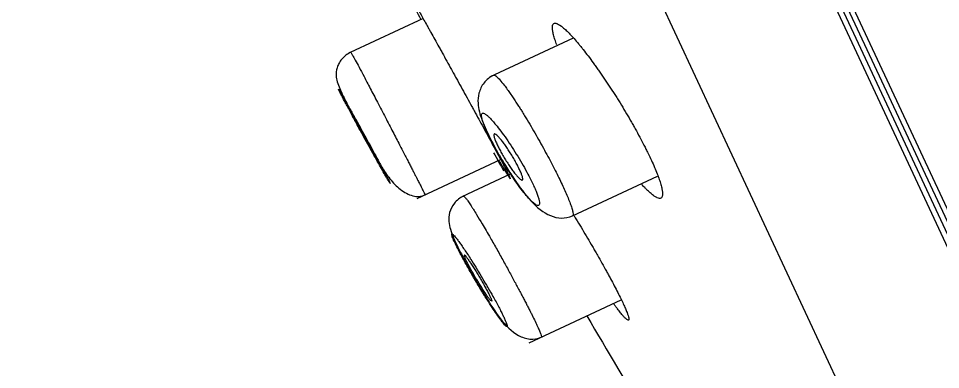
# Model space of a CAD drawing. Header units: millimetres. Extents: x 6110 to 6704, y -2661 to -1821.
# Drawn here: x 6576.689 to 6580.994, y -2176.353 to -2174.714 of the extents above; entities that cross this region are included whole.
import ezdxf

# ---------------------------------------------------------------- set-up
doc = ezdxf.new("R2010")
doc.units = ezdxf.units.MM
doc.header["$LTSCALE"] = 0.1
doc.linetypes.add('HIDDEN2', pattern=[4.7625, 3.175, -1.5875])
doc.layers.add('1', color=4, linetype='HIDDEN2', lineweight=13)
doc.layers.add('DIM', color=3, linetype='Continuous', lineweight=9)

msp = doc.modelspace()

# ---------------------------------------------------------------- hatches: boundary and pattern name
at = {"layer": 'DIM'}
h = msp.add_hatch(dxfattribs=at)
h.set_pattern_fill('ANSI31', color=2)
edge = h.paths.add_edge_path()
edge.add_line((6619.6172, -2595.9805), (6619.6172, -1962.2056))
edge.add_line((6634.6172, -1966.1101), (6619.6172, -1966.1101))
edge.add_line((6634.6172, -2610.9805), (6634.6172, -1966.1101))
edge.add_line((6634.6172, -2610.9805), (6184.4567, -2610.9805))
edge.add_line((6619.6172, -2595.9805), (6184.4567, -2595.9805))
edge.add_line((6184.4567, -2610.9805), (6184.4567, -2595.9805))

# ---------------------------------------------------------------- linework, layer by layer
at = {"layer": '1', "color": 7, "linetype": 'Continuous', "lineweight": -3}
for p, q in [((6571.8551, -2156.0578), (6582.61, -2179.1219)), ((6571.8778, -2156.0473), (6582.6344, -2179.115)), ((6583.2394, -2180.3526), (6571.9006, -2156.0366)), ((6571.8322, -2156.0685), (6582.9228, -2179.8524)), ((6571.4142, -2156.8976), (6582.345, -2180.3388)), ((6578.5776, -2174.7148), (6578.2368, -2174.8737)), ((6579.2785, -2174.8063), (6578.8878, -2174.9885)), ((6578.2368, -2174.8737), (6578.2364, -2174.8739)), ((6578.5504, -2175.555), (6578.9398, -2175.3734)), ((6578.9877, -2175.4404), (6578.759, -2175.5471)), ((6579.2749, -2175.6356), (6579.6728, -2175.45)), ((6578.5499, -2175.5553), (6578.5504, -2175.555)), ((6579.0727, -2176.2283), (6579.5027, -2176.0278))]:
    msp.add_line(p, q, dxfattribs=at)
for start, end in [(207.7996, 208.11605), (209.13037, 209.26877), (210.38689, 211.20611)]:
    msp.add_arc((6613.8473, -2155.8693), 40, start, end, dxfattribs=at)
for points, knots in [([(6578.5269, -2174.6281), (6578.5269, -2174.6281), (6578.5269, -2174.6281), (6578.5271, -2174.6281), (6578.5276, -2174.6287), (6578.5289, -2174.6306), (6578.5295, -2174.6314), (6578.5308, -2174.6334), (6578.5315, -2174.6346), (6578.5355, -2174.6411), (6578.5402, -2174.649), (6578.5477, -2174.6619), (6578.5493, -2174.6647), (6578.5526, -2174.6706), (6578.5544, -2174.6736), (6578.5599, -2174.6833), (6578.5639, -2174.6903), (6578.5767, -2174.7129), (6578.5863, -2174.7301), (6578.5999, -2174.7544), (6578.6027, -2174.7594), (6578.6084, -2174.7695), (6578.6113, -2174.7746), (6578.6201, -2174.7904), (6578.6322, -2174.8122), (6578.6452, -2174.8355), (6578.6552, -2174.8536), (6578.6586, -2174.8597), (6578.6655, -2174.8721), (6578.6689, -2174.8784), (6578.6864, -2174.9099), (6578.7008, -2174.9359), (6578.7192, -2174.9692), (6578.7229, -2174.9759), (6578.7304, -2174.9895), (6578.7341, -2174.9963), (6578.7455, -2175.0168), (6578.753, -2175.0304), (6578.7754, -2175.0712), (6578.7903, -2175.0982), (6578.8087, -2175.1318), (6578.8124, -2175.1385), (6578.8197, -2175.1518), (6578.8233, -2175.1584), (6578.8341, -2175.178), (6578.8481, -2175.2037), (6578.8615, -2175.2283), (6578.8714, -2175.2463), (6578.8746, -2175.2523), (6578.881, -2175.2641), (6578.8842, -2175.2699), (6578.8997, -2175.2985), (6578.9112, -2175.3198), (6578.9217, -2175.3393)], [0, 0, 0, 0, 0.000366, 0.000366, 0.042017, 0.042017, 0.062843, 0.062843, 0.083669, 0.083669, 0.166972, 0.166972, 0.187797, 0.187797, 0.208623, 0.208623, 0.250275, 0.250275, 0.333577, 0.333577, 0.354403, 0.354403, 0.375229, 0.375229, 0.41688, 0.458532, 0.458532, 0.479357, 0.479357, 0.500183, 0.500183, 0.583486, 0.583486, 0.604312, 0.604312, 0.625137, 0.625137, 0.666789, 0.666789, 0.750092, 0.750092, 0.770917, 0.770917, 0.791743, 0.791743, 0.833394, 0.875046, 0.875046, 0.895871, 0.895871, 0.916697, 0.916697, 1, 1, 1, 1]), ([(6579.202, -2174.8377), (6579.2004, -2174.8335), (6579.1989, -2174.8293), (6579.196, -2174.8211), (6579.1946, -2174.817), (6579.192, -2174.8091), (6579.1909, -2174.8053), (6579.1877, -2174.7944), (6579.1842, -2174.781), (6579.1824, -2174.77), (6579.1816, -2174.7626), (6579.1815, -2174.7603), (6579.1814, -2174.756), (6579.1815, -2174.754), (6579.1823, -2174.7448), (6579.1846, -2174.7401), (6579.1904, -2174.7369), (6579.1928, -2174.7365), (6579.1969, -2174.7369), (6579.1984, -2174.7371), (6579.2016, -2174.738), (6579.2032, -2174.7387), (6579.212, -2174.7425), (6579.2204, -2174.7481), (6579.2327, -2174.7583), (6579.2352, -2174.7605), (6579.2405, -2174.7652), (6579.2432, -2174.7677), (6579.2515, -2174.7756), (6579.2574, -2174.7814), (6579.2757, -2174.8006), (6579.2889, -2174.8156), (6579.3069, -2174.8371), (6579.3105, -2174.8415), (6579.3178, -2174.8506), (6579.3216, -2174.8552), (6579.3328, -2174.8694), (6579.3481, -2174.8892), (6579.364, -2174.9106), (6579.3762, -2174.9273), (6579.3803, -2174.933), (6579.3886, -2174.9446), (6579.3927, -2174.9505), (6579.4135, -2174.98), (6579.4302, -2175.0046), (6579.4554, -2175.0429), (6579.4639, -2175.0559), (6579.4765, -2175.0758), (6579.4807, -2175.0824), (6579.4891, -2175.0957), (6579.4932, -2175.1023), (6579.5137, -2175.1356), (6579.5297, -2175.1623), (6579.549, -2175.1958), (6579.5528, -2175.2025), (6579.5604, -2175.2158), (6579.5642, -2175.2225), (6579.5752, -2175.2423), (6579.5894, -2175.2683), (6579.6027, -2175.2935), (6579.6122, -2175.312), (6579.6153, -2175.3182), (6579.6214, -2175.3303), (6579.6244, -2175.3364), (6579.6389, -2175.3662), (6579.6492, -2175.3885), (6579.6582, -2175.4094)], [0, 0, 0, 0, 0.015684, 0.015684, 0.032089, 0.032089, 0.048494, 0.048494, 0.081305, 0.114115, 0.114115, 0.130521, 0.130521, 0.146926, 0.146926, 0.212547, 0.212547, 0.245357, 0.245357, 0.261763, 0.261763, 0.278168, 0.278168, 0.343789, 0.343789, 0.360194, 0.360194, 0.3766, 0.3766, 0.40941, 0.40941, 0.475031, 0.475031, 0.491437, 0.491437, 0.507842, 0.507842, 0.540652, 0.573463, 0.573463, 0.589868, 0.589868, 0.606273, 0.606273, 0.671895, 0.671895, 0.704705, 0.704705, 0.72111, 0.72111, 0.737516, 0.737516, 0.803137, 0.803137, 0.819542, 0.819542, 0.835947, 0.835947, 0.868758, 0.901568, 0.901568, 0.917974, 0.917974, 0.934379, 0.934379, 1, 1, 1, 1]), ([(6578.2403, -2174.8723), (6578.2318, -2174.8763), (6578.2165, -2174.8856), (6578.1976, -2174.9038), (6578.1841, -2174.924), (6578.1731, -2174.9507), (6578.1701, -2174.9825), (6578.1789, -2175.0214), (6578.2007, -2175.0687), (6578.2269, -2175.122), (6578.24, -2175.1476)], [0, 0, 0, 0, 0.066914, 0.132778, 0.196628, 0.258179, 0.376574, 0.499067, 0.771543, 1, 1, 1, 1]), ([(6578.2402, -2174.8721), (6578.2402, -2174.8721), (6578.2404, -2174.872), (6578.242, -2174.8745), (6578.2489, -2174.8865), (6578.2608, -2174.9083), (6578.2783, -2174.941), (6578.3016, -2174.9851), (6578.3306, -2175.0405), (6578.3589, -2175.0946), (6578.3832, -2175.141), (6578.4015, -2175.1763), (6578.4193, -2175.2105), (6578.4362, -2175.2433), (6578.4523, -2175.2743), (6578.4673, -2175.3033), (6578.4812, -2175.3302), (6578.494, -2175.355), (6578.5056, -2175.3775), (6578.5161, -2175.3979), (6578.5256, -2175.4161), (6578.534, -2175.4323), (6578.5413, -2175.4466), (6578.5478, -2175.4591), (6578.5534, -2175.47), (6578.5567, -2175.4765), (6578.5582, -2175.4795)], [0, 0, 0, 0, 0.001635, 0.060408, 0.123342, 0.190438, 0.261695, 0.337115, 0.416696, 0.500436, 0.544027, 0.58597, 0.626263, 0.664908, 0.701904, 0.737251, 0.770949, 0.802997, 0.833396, 0.862145, 0.889245, 0.914695, 0.938496, 0.960647, 0.981148, 1, 1, 1, 1]), ([(6578.9075, -2174.9793), (6578.8983, -2174.9837), (6578.8816, -2174.994), (6578.8549, -2175.0211), (6578.8358, -2175.0616), (6578.8323, -2175.1098), (6578.8422, -2175.1639), (6578.8703, -2175.2334), (6578.9099, -2175.3127), (6578.936, -2175.3567), (6578.9406, -2175.3643)], [0, 0, 0, 0, 0.065582, 0.131369, 0.257295, 0.372693, 0.480994, 0.705003, 0.949488, 1, 1, 1, 1]), ([(6578.9075, -2174.9794), (6578.9088, -2174.9787), (6578.9126, -2174.9791), (6578.9218, -2174.9856), (6578.9362, -2175.0004), (6578.9533, -2175.0215), (6578.9702, -2175.0444), (6578.9842, -2175.0643), (6578.9978, -2175.0843), (6579.0107, -2175.1038), (6579.0227, -2175.1223), (6579.0335, -2175.1393), (6579.0431, -2175.1546), (6579.0569, -2175.1769), (6579.0755, -2175.2078), (6579.0992, -2175.2484), (6579.1223, -2175.2891), (6579.1446, -2175.3293), (6579.1656, -2175.3685), (6579.1852, -2175.4059), (6579.2032, -2175.4413), (6579.2194, -2175.4742), (6579.2337, -2175.5043), (6579.242, -2175.5227), (6579.2457, -2175.5313)], [0, 0, 0, 0, 0.050669, 0.109246, 0.175717, 0.250078, 0.293512, 0.333468, 0.369945, 0.402942, 0.432459, 0.458495, 0.48105, 0.500124, 0.554821, 0.608454, 0.661028, 0.71255, 0.763027, 0.812466, 0.860874, 0.90826, 0.954632, 1, 1, 1, 1]), ([(6578.4053, -2175.4466), (6578.4024, -2175.4411), (6578.3961, -2175.4292), (6578.385, -2175.4084), (6578.3704, -2175.3813), (6578.3518, -2175.347), (6578.329, -2175.3052), (6578.3054, -2175.2621), (6578.2842, -2175.2237), (6578.2664, -2175.1913), (6578.2517, -2175.1648), (6578.2379, -2175.1401), (6578.2252, -2175.1174), (6578.2139, -2175.0972), (6578.2041, -2175.0799), (6578.196, -2175.0657), (6578.1897, -2175.055), (6578.1854, -2175.0479), (6578.1831, -2175.0444), (6578.1828, -2175.0448), (6578.185, -2175.0498), (6578.1908, -2175.0615), (6578.2005, -2175.0804), (6578.2115, -2175.1013), (6578.2225, -2175.1222), (6578.2349, -2175.1455), (6578.2484, -2175.1707), (6578.2629, -2175.1976), (6578.2806, -2175.2302), (6578.3016, -2175.2688), (6578.3253, -2175.3118), (6578.3482, -2175.3532), (6578.3694, -2175.3911), (6578.3881, -2175.4243), (6578.4019, -2175.4483), (6578.4115, -2175.4648), (6578.4178, -2175.4755), (6578.4222, -2175.4825), (6578.4246, -2175.4859), (6578.4249, -2175.4855), (6578.4231, -2175.4813), (6578.4192, -2175.4734), (6578.4133, -2175.4619), (6578.4082, -2175.452), (6578.4053, -2175.4466)], [0, 0, 0, 0, 0.020913, 0.041633, 0.062503, 0.093837, 0.124968, 0.156315, 0.187437, 0.208409, 0.229131, 0.24996, 0.270882, 0.291597, 0.312471, 0.333378, 0.354076, 0.374957, 0.395895, 0.416591, 0.437454, 0.468777, 0.500041, 0.520913, 0.541654, 0.562653, 0.583457, 0.604161, 0.625133, 0.656282, 0.687578, 0.718753, 0.750042, 0.781232, 0.812514, 0.833368, 0.854096, 0.875037, 0.895877, 0.916599, 0.937533, 0.958374, 0.979087, 1, 1, 1, 1]), ([(6578.2392, -2175.1484), (6578.2393, -2175.1484), (6578.2394, -2175.1486), (6578.2398, -2175.149), (6578.2399, -2175.1493), (6578.2402, -2175.1498), (6578.2404, -2175.1501), (6578.2415, -2175.1517), (6578.2427, -2175.1538), (6578.2451, -2175.1578), (6578.246, -2175.1594), (6578.2479, -2175.1627), (6578.249, -2175.1645), (6578.2523, -2175.1705), (6578.2549, -2175.175), (6578.2592, -2175.1826), (6578.2607, -2175.1852), (6578.2638, -2175.1908), (6578.267, -2175.1965), (6578.2704, -2175.2026), (6578.2739, -2175.2089), (6578.2757, -2175.2122), (6578.2812, -2175.2221), (6578.285, -2175.229), (6578.2908, -2175.2395), (6578.2928, -2175.243), (6578.2967, -2175.2503), (6578.2987, -2175.2538), (6578.3046, -2175.2646), (6578.3085, -2175.2717), (6578.3143, -2175.2823), (6578.3162, -2175.2859), (6578.3199, -2175.2928), (6578.3236, -2175.2995), (6578.3271, -2175.306), (6578.3306, -2175.3124), (6578.3322, -2175.3155), (6578.3371, -2175.3246), (6578.3401, -2175.3302), (6578.3429, -2175.3354)], [0, 0, 0, 0, 0.040682, 0.040682, 0.061537, 0.061537, 0.082391, 0.082391, 0.16581, 0.16581, 0.20752, 0.20752, 0.249229, 0.249229, 0.332648, 0.332648, 0.374358, 0.374358, 0.416067, 0.457777, 0.457777, 0.499486, 0.499486, 0.582905, 0.582905, 0.624615, 0.624615, 0.666324, 0.666324, 0.749743, 0.749743, 0.791453, 0.791453, 0.833162, 0.874872, 0.874872, 0.916581, 0.916581, 1, 1, 1, 1]), ([(6578.3578, -2175.3656), (6578.3577, -2175.3654), (6578.3575, -2175.3652), (6578.3572, -2175.3646), (6578.3563, -2175.3632), (6578.3545, -2175.3603), (6578.3528, -2175.3573), (6578.3508, -2175.3539), (6578.3498, -2175.3521), (6578.3463, -2175.3461), (6578.3438, -2175.3416), (6578.3395, -2175.3341), (6578.338, -2175.3314), (6578.3349, -2175.3259), (6578.3332, -2175.323), (6578.3283, -2175.3141), (6578.3248, -2175.3078), (6578.3192, -2175.2979), (6578.3174, -2175.2945), (6578.3135, -2175.2876), (6578.3116, -2175.2841), (6578.3058, -2175.2736), (6578.3019, -2175.2665), (6578.294, -2175.252), (6578.2901, -2175.2448), (6578.2844, -2175.2343), (6578.2825, -2175.2308), (6578.2787, -2175.2239), (6578.2769, -2175.2205), (6578.2715, -2175.2104), (6578.2681, -2175.2041), (6578.2632, -2175.1951), (6578.2617, -2175.1922), (6578.2587, -2175.1865), (6578.2572, -2175.1838), (6578.2532, -2175.1762), (6578.2507, -2175.1716), (6578.2476, -2175.1655), (6578.2466, -2175.1636), (6578.2448, -2175.1601), (6578.2432, -2175.157), (6578.242, -2175.1545), (6578.2412, -2175.1529), (6578.2409, -2175.1524), (6578.2406, -2175.1517), (6578.2405, -2175.1514), (6578.2403, -2175.1512)], [0, 0, 0, 0, 0.007894, 0.007894, 0.02607, 0.062422, 0.098774, 0.098774, 0.135126, 0.135126, 0.207829, 0.207829, 0.244181, 0.244181, 0.280533, 0.280533, 0.353237, 0.353237, 0.389589, 0.389589, 0.42594, 0.42594, 0.498644, 0.498644, 0.571348, 0.571348, 0.6077, 0.6077, 0.644052, 0.644052, 0.716755, 0.716755, 0.753107, 0.753107, 0.789459, 0.789459, 0.862163, 0.862163, 0.898515, 0.898515, 0.934866, 0.971218, 0.971218, 0.989394, 0.989394, 1, 1, 1, 1]), ([(6579.1027, -2175.5151), (6579.0997, -2175.5079), (6579.093, -2175.4929), (6579.0811, -2175.4683), (6579.0653, -2175.4376), (6579.0449, -2175.4005), (6579.0197, -2175.3578), (6578.9933, -2175.3157), (6578.9666, -2175.2761), (6578.9408, -2175.24), (6578.9194, -2175.2126), (6578.9023, -2175.1925), (6578.8892, -2175.1783), (6578.8776, -2175.1675), (6578.8678, -2175.1599), (6578.8601, -2175.156), (6578.8544, -2175.1557), (6578.851, -2175.159), (6578.8498, -2175.1661), (6578.8511, -2175.1768), (6578.8546, -2175.1907), (6578.8604, -2175.2079), (6578.8684, -2175.228), (6578.8784, -2175.2505), (6578.8903, -2175.2752), (6578.9038, -2175.3016), (6578.9187, -2175.3291), (6578.9348, -2175.3574), (6578.9516, -2175.3858), (6578.9691, -2175.4139), (6578.9867, -2175.4412), (6579.0072, -2175.4716), (6579.0302, -2175.5037), (6579.0542, -2175.5346), (6579.0756, -2175.5594), (6579.0937, -2175.577), (6579.1077, -2175.587), (6579.116, -2175.5885), (6579.1201, -2175.5845), (6579.1213, -2175.5775), (6579.1202, -2175.5668), (6579.1167, -2175.5528), (6579.111, -2175.5356), (6579.1057, -2175.5222), (6579.1027, -2175.5151)], [0, 0, 0, 0, 0.020912, 0.041631, 0.062517, 0.093746, 0.124945, 0.156183, 0.187385, 0.218639, 0.249835, 0.270764, 0.291487, 0.312348, 0.333278, 0.353999, 0.374861, 0.395804, 0.416508, 0.437351, 0.458328, 0.479061, 0.49995, 0.520852, 0.541597, 0.562592, 0.583398, 0.604093, 0.625072, 0.645885, 0.666582, 0.687532, 0.718705, 0.74996, 0.78117, 0.812414, 0.843651, 0.874887, 0.895788, 0.916516, 0.937425, 0.95835, 0.979088, 1, 1, 1, 1]), ([(6579.0334, -2175.4317), (6579.0357, -2175.4371), (6579.0376, -2175.442), (6579.0398, -2175.4485), (6579.0405, -2175.4505), (6579.0416, -2175.4543), (6579.042, -2175.4561), (6579.043, -2175.4608), (6579.0432, -2175.4634), (6579.0429, -2175.4657), (6579.0428, -2175.4661), (6579.0426, -2175.4669), (6579.0425, -2175.4672), (6579.042, -2175.4681), (6579.0415, -2175.4685), (6579.0399, -2175.4693), (6579.0384, -2175.4691), (6579.0356, -2175.4678), (6579.0345, -2175.4672), (6579.0323, -2175.4656), (6579.0299, -2175.4637), (6579.0271, -2175.4612), (6579.0242, -2175.4584), (6579.0226, -2175.4568), (6579.0177, -2175.4516), (6579.0142, -2175.4476), (6579.0086, -2175.4408), (6579.0067, -2175.4384), (6579.0027, -2175.4333), (6579.0007, -2175.4306), (6578.9945, -2175.4224), (6578.9903, -2175.4165), (6578.9838, -2175.4071), (6578.9816, -2175.4039), (6578.9772, -2175.3973), (6578.975, -2175.394), (6578.9684, -2175.3839), (6578.9641, -2175.3769), (6578.9576, -2175.3663), (6578.9554, -2175.3627), (6578.9513, -2175.3557), (6578.9472, -2175.3486), (6578.9433, -2175.3417), (6578.9394, -2175.3347), (6578.9376, -2175.3313), (6578.9322, -2175.3211), (6578.9289, -2175.3146), (6578.9244, -2175.3054), (6578.923, -2175.3024), (6578.9203, -2175.2965), (6578.919, -2175.2937), (6578.9156, -2175.2856), (6578.9137, -2175.2808), (6578.9114, -2175.2742), (6578.9108, -2175.2721), (6578.9097, -2175.2683), (6578.9088, -2175.2649), (6578.9084, -2175.262), (6578.9082, -2175.2601), (6578.9082, -2175.2596), (6578.9082, -2175.2584), (6578.9082, -2175.2579), (6578.9085, -2175.2556), (6578.9091, -2175.2544), (6578.9107, -2175.2537), (6578.9113, -2175.2536), (6578.9128, -2175.2538), (6578.9137, -2175.2541), (6578.9165, -2175.2554), (6578.9187, -2175.2569), (6578.9226, -2175.2602), (6578.924, -2175.2615), (6578.927, -2175.2643), (6578.9285, -2175.2659), (6578.9333, -2175.271), (6578.9368, -2175.275), (6578.9444, -2175.2842), (6578.9483, -2175.2893), (6578.9545, -2175.2975), (6578.9566, -2175.3003), (6578.9608, -2175.3062), (6578.963, -2175.3093), (6578.9696, -2175.3187), (6578.9739, -2175.3252), (6578.9805, -2175.3354), (6578.9827, -2175.3388), (6578.9871, -2175.3458), (6578.9893, -2175.3493), (6578.9958, -2175.3598), (6578.9999, -2175.3669), (6579.006, -2175.3774), (6579.008, -2175.381), (6579.0118, -2175.3879), (6579.0137, -2175.3913), (6579.019, -2175.4014), (6579.0223, -2175.4079), (6579.0284, -2175.4204), (6579.0311, -2175.4263), (6579.0334, -2175.4317)], [0, 0, 0, 0, 0.03125, 0.03125, 0.046875, 0.046875, 0.0625, 0.0625, 0.09375, 0.09375, 0.101563, 0.101563, 0.109375, 0.109375, 0.125, 0.125, 0.15625, 0.15625, 0.171875, 0.171875, 0.1875, 0.203125, 0.203125, 0.21875, 0.21875, 0.25, 0.25, 0.265625, 0.265625, 0.28125, 0.28125, 0.3125, 0.3125, 0.328125, 0.328125, 0.34375, 0.34375, 0.375, 0.375, 0.390625, 0.390625, 0.40625, 0.421875, 0.421875, 0.4375, 0.4375, 0.46875, 0.46875, 0.484375, 0.484375, 0.5, 0.5, 0.53125, 0.53125, 0.546875, 0.546875, 0.5625, 0.578125, 0.578125, 0.585938, 0.585938, 0.59375, 0.59375, 0.625, 0.625, 0.640625, 0.640625, 0.65625, 0.65625, 0.6875, 0.6875, 0.703125, 0.703125, 0.71875, 0.71875, 0.75, 0.75, 0.78125, 0.78125, 0.796875, 0.796875, 0.8125, 0.8125, 0.84375, 0.84375, 0.859375, 0.859375, 0.875, 0.875, 0.90625, 0.90625, 0.921875, 0.921875, 0.9375, 0.9375, 0.96875, 0.96875, 1, 1, 1, 1]), ([(6578.3429, -2175.3354), (6578.3457, -2175.3405), (6578.3481, -2175.3451), (6578.3512, -2175.3512), (6578.3522, -2175.353), (6578.354, -2175.3565), (6578.3548, -2175.3581), (6578.357, -2175.3623), (6578.358, -2175.3644), (6578.359, -2175.3666), (6578.3593, -2175.3672), (6578.3596, -2175.3679), (6578.3596, -2175.3681), (6578.3596, -2175.3682), (6578.3596, -2175.3682), (6578.3596, -2175.3682)], [0, 0, 0, 0, 0.249894, 0.249894, 0.374841, 0.374841, 0.499788, 0.499788, 0.749682, 0.749682, 0.874628, 0.874628, 0.999575, 0.999575, 1, 1, 1, 1]), ([(6578.9217, -2175.3393), (6578.9322, -2175.3589), (6578.9415, -2175.3762), (6578.9535, -2175.399), (6578.9573, -2175.4061), (6578.9624, -2175.4158), (6578.964, -2175.4189), (6578.9671, -2175.4249), (6578.9685, -2175.4277), (6578.9753, -2175.4409), (6578.9792, -2175.4489), (6578.9824, -2175.4557), (6578.9829, -2175.4569), (6578.9839, -2175.459), (6578.9842, -2175.4598), (6578.985, -2175.462), (6578.9852, -2175.4627), (6578.9845, -2175.4629), (6578.9826, -2175.4603), (6578.9783, -2175.4538), (6578.9774, -2175.4523), (6578.9753, -2175.4491), (6578.9742, -2175.4473), (6578.9706, -2175.4414), (6578.9651, -2175.4324), (6578.9582, -2175.4209), (6578.9526, -2175.4113), (6578.9506, -2175.408), (6578.9465, -2175.401), (6578.9444, -2175.3973), (6578.9397, -2175.3893), (6578.9372, -2175.3849), (6578.9345, -2175.3803)], [0, 0, 0, 0, 0.137344, 0.137344, 0.206016, 0.206016, 0.240352, 0.240352, 0.274688, 0.274688, 0.412031, 0.412031, 0.446367, 0.446367, 0.480703, 0.480703, 0.549375, 0.549375, 0.686719, 0.686719, 0.721055, 0.721055, 0.755391, 0.755391, 0.824063, 0.892735, 0.892735, 0.927071, 0.927071, 0.961406, 0.961406, 1, 1, 1, 1]), ([(6578.3539, -2175.3588), (6578.3634, -2175.3753), (6578.3852, -2175.4119), (6578.423, -2175.4661), (6578.4721, -2175.5168), (6578.5206, -2175.5429), (6578.5598, -2175.5467), (6578.5779, -2175.542), (6578.5866, -2175.5379)], [0, 0, 0, 0, 0.144461, 0.328895, 0.532564, 0.758322, 0.878162, 1, 1, 1, 1]), ([(6578.9406, -2175.3643), (6578.9477, -2175.3768), (6578.9672, -2175.41), (6579.0155, -2175.4839), (6579.0789, -2175.571), (6579.154, -2175.6333), (6579.224, -2175.6501), (6579.258, -2175.6427), (6579.2749, -2175.6355)], [0, 0, 0, 0, 0.077351, 0.208564, 0.47861, 0.738814, 0.870783, 1, 1, 1, 1]), ([(6579.6582, -2175.4094), (6579.6671, -2175.4302), (6579.6744, -2175.4489), (6579.683, -2175.4739), (6579.6855, -2175.4818), (6579.6887, -2175.4928), (6579.6896, -2175.4963), (6579.6913, -2175.5031), (6579.692, -2175.5063), (6579.6952, -2175.5217), (6579.6961, -2175.5315), (6579.6951, -2175.5407), (6579.6948, -2175.5424), (6579.694, -2175.5455), (6579.6934, -2175.5468), (6579.6916, -2175.5504), (6579.69, -2175.5522), (6579.6839, -2175.5554), (6579.6784, -2175.555), (6579.6694, -2175.5512), (6579.6675, -2175.5503), (6579.6636, -2175.5481), (6579.6615, -2175.5468), (6579.6551, -2175.5427), (6579.646, -2175.5358), (6579.6355, -2175.5266), (6579.6271, -2175.5187), (6579.6243, -2175.5159), (6579.6184, -2175.51), (6579.6154, -2175.5069), (6579.608, -2175.4992), (6579.6036, -2175.4945), (6579.5991, -2175.4895)], [0, 0, 0, 0, 0.136119, 0.136119, 0.204179, 0.204179, 0.238209, 0.238209, 0.272238, 0.272238, 0.408357, 0.408357, 0.442387, 0.442387, 0.476417, 0.476417, 0.544477, 0.544477, 0.680596, 0.680596, 0.714626, 0.714626, 0.748655, 0.748655, 0.816715, 0.884774, 0.884774, 0.918804, 0.918804, 0.952834, 0.952834, 1, 1, 1, 1]), ([(6578.5582, -2175.4795), (6578.5622, -2175.4875), (6578.5696, -2175.5021), (6578.5781, -2175.5194), (6578.5839, -2175.5317), (6578.5863, -2175.5373), (6578.5865, -2175.5383), (6578.5864, -2175.5382)], [0, 0, 0, 0, 0.209521, 0.424363, 0.644534, 0.870042, 1, 1, 1, 1]), ([(6578.7669, -2175.5434), (6578.7582, -2175.5476), (6578.7423, -2175.5573), (6578.7166, -2175.5826), (6578.6985, -2175.6202), (6578.696, -2175.6636), (6578.7074, -2175.712), (6578.7316, -2175.7649), (6578.7644, -2175.83), (6578.7824, -2175.8631), (6578.791, -2175.8785)], [0, 0, 0, 0, 0.062299, 0.125228, 0.248248, 0.367682, 0.489817, 0.751867, 0.887991, 1, 1, 1, 1]), ([(6578.7669, -2175.5434), (6578.7669, -2175.5434), (6578.7675, -2175.5431), (6578.7693, -2175.5439), (6578.7742, -2175.5491), (6578.7818, -2175.559), (6578.7921, -2175.574), (6578.8028, -2175.5904), (6578.8148, -2175.6092), (6578.8301, -2175.6337), (6578.8559, -2175.6766), (6578.8836, -2175.7242), (6578.9075, -2175.766), (6578.9229, -2175.7933), (6578.9381, -2175.8206), (6578.9531, -2175.8476), (6578.9677, -2175.8741), (6578.9818, -2175.8999), (6578.9954, -2175.9249), (6579.0083, -2175.949), (6579.0206, -2175.972), (6579.0323, -2175.9939), (6579.0432, -2176.0146), (6579.0534, -2176.0341), (6579.0628, -2176.0523), (6579.0715, -2176.0692), (6579.0794, -2176.0848), (6579.0843, -2176.0946), (6579.0866, -2176.0993)], [0, 0, 0, 0, 0.000229, 0.045664, 0.093383, 0.143386, 0.195675, 0.250251, 0.275345, 0.325349, 0.40022, 0.499895, 0.537474, 0.574207, 0.610097, 0.645143, 0.679345, 0.712704, 0.745219, 0.776893, 0.807724, 0.837713, 0.866861, 0.895168, 0.922635, 0.949262, 0.97505, 1, 1, 1, 1]), ([(6579.2457, -2175.5313), (6579.25, -2175.5411), (6579.2579, -2175.5598), (6579.2672, -2175.5844), (6579.274, -2175.6052), (6579.2777, -2175.6213), (6579.2782, -2175.6317), (6579.2763, -2175.6349), (6579.2749, -2175.6355)], [0, 0, 0, 0, 0.157601, 0.319899, 0.486926, 0.658714, 0.835291, 1, 1, 1, 1]), ([(6579.2805, -2175.6322), (6579.282, -2175.6346), (6579.2834, -2175.637), (6579.289, -2175.646), (6579.293, -2175.6527), (6579.3052, -2175.6728), (6579.3133, -2175.6861), (6579.3373, -2175.7262), (6579.353, -2175.7528), (6579.3723, -2175.786), (6579.3761, -2175.7926), (6579.3838, -2175.8058), (6579.3875, -2175.8124), (6579.3987, -2175.8318), (6579.4131, -2175.8573), (6579.4268, -2175.8818), (6579.4367, -2175.8999), (6579.44, -2175.9058), (6579.4464, -2175.9176), (6579.4496, -2175.9235), (6579.4651, -2175.9522), (6579.4763, -2175.9737), (6579.4864, -2175.9934)], [0, 0, 0, 0, 0.019, 0.019, 0.070631, 0.070631, 0.173894, 0.173894, 0.380421, 0.380421, 0.432052, 0.432052, 0.483684, 0.483684, 0.586947, 0.69021, 0.69021, 0.741842, 0.741842, 0.793474, 0.793474, 1, 1, 1, 1]), ([(6578.9426, -2176.0838), (6578.939, -2176.0768), (6578.9314, -2176.0621), (6578.9183, -2176.0379), (6578.9015, -2176.0075), (6578.8806, -2175.9708), (6578.8555, -2175.9282), (6578.83, -2175.886), (6578.8076, -2175.8501), (6578.789, -2175.8211), (6578.7739, -2175.7982), (6578.76, -2175.7776), (6578.7475, -2175.7596), (6578.7365, -2175.7447), (6578.7273, -2175.733), (6578.72, -2175.7247), (6578.7148, -2175.7201), (6578.7118, -2175.7192), (6578.711, -2175.722), (6578.7123, -2175.7285), (6578.7166, -2175.7403), (6578.7249, -2175.7594), (6578.7374, -2175.7848), (6578.7507, -2175.8106), (6578.7637, -2175.8349), (6578.7781, -2175.861), (6578.7934, -2175.8883), (6578.8096, -2175.9163), (6578.8263, -2175.9447), (6578.8432, -2175.973), (6578.86, -2176.0005), (6578.8793, -2176.0313), (6578.9004, -2176.0641), (6578.9218, -2176.0959), (6578.9402, -2176.1219), (6578.9532, -2176.1385), (6578.9617, -2176.1481), (6578.967, -2176.1527), (6578.9701, -2176.1535), (6578.9711, -2176.1507), (6578.9697, -2176.1441), (6578.9661, -2176.134), (6578.9604, -2176.1205), (6578.9526, -2176.1038), (6578.9461, -2176.0908), (6578.9426, -2176.0838)], [0, 0, 0, 0, 0.020894, 0.04161, 0.062492, 0.093773, 0.124945, 0.15624, 0.187403, 0.208354, 0.229076, 0.249921, 0.270849, 0.291567, 0.312434, 0.333352, 0.354058, 0.374926, 0.395867, 0.416565, 0.437417, 0.468743, 0.499998, 0.520879, 0.541618, 0.56261, 0.58343, 0.604129, 0.625082, 0.645926, 0.666636, 0.68757, 0.718759, 0.750025, 0.781228, 0.812496, 0.833365, 0.854091, 0.875023, 0.895879, 0.916599, 0.937528, 0.958377, 0.979087, 1, 1, 1, 1]), ([(6578.7694, -2175.8181), (6578.7697, -2175.8179), (6578.77, -2175.818), (6578.7709, -2175.8185), (6578.7715, -2175.8189), (6578.7734, -2175.8206), (6578.7751, -2175.8224), (6578.7782, -2175.8261), (6578.7793, -2175.8276), (6578.7817, -2175.8307), (6578.783, -2175.8324), (6578.7871, -2175.838), (6578.7901, -2175.8422), (6578.7968, -2175.8519), (6578.8003, -2175.8572), (6578.8059, -2175.8658), (6578.8078, -2175.8687), (6578.8118, -2175.8748), (6578.8138, -2175.878), (6578.8199, -2175.8876), (6578.824, -2175.8943), (6578.8303, -2175.9045), (6578.8324, -2175.908), (6578.8367, -2175.9151), (6578.8388, -2175.9186), (6578.8451, -2175.9291), (6578.8492, -2175.9362), (6578.8553, -2175.9467), (6578.8573, -2175.9502), (6578.8612, -2175.957), (6578.865, -2175.9637), (6578.8685, -2175.9702), (6578.872, -2175.9766), (6578.8737, -2175.9797), (6578.8786, -2175.9888), (6578.8816, -2175.9945), (6578.8843, -2175.9997)], [0, 0, 0, 0, 0.040986, 0.040986, 0.082683, 0.082683, 0.166075, 0.166075, 0.207771, 0.207771, 0.249468, 0.249468, 0.33286, 0.33286, 0.416253, 0.416253, 0.457949, 0.457949, 0.499645, 0.499645, 0.583038, 0.583038, 0.624734, 0.624734, 0.66643, 0.66643, 0.749823, 0.749823, 0.791519, 0.791519, 0.833215, 0.874911, 0.874911, 0.916608, 0.916608, 1, 1, 1, 1]), ([(6578.8946, -2176.0323), (6578.8941, -2176.0318), (6578.8934, -2176.0312), (6578.8919, -2176.0295), (6578.89, -2176.0274), (6578.8878, -2176.0246), (6578.8854, -2176.0215), (6578.8841, -2176.0197), (6578.88, -2176.0141), (6578.8769, -2176.0098), (6578.872, -2176.0027), (6578.8703, -2176.0001), (6578.8667, -2175.9948), (6578.8649, -2175.992), (6578.8592, -2175.9835), (6578.8553, -2175.9774), (6578.8493, -2175.9678), (6578.8472, -2175.9644), (6578.843, -2175.9577), (6578.8409, -2175.9544), (6578.8347, -2175.9441), (6578.8305, -2175.9371), (6578.822, -2175.9229), (6578.8179, -2175.9158), (6578.8119, -2175.9054), (6578.8099, -2175.902), (6578.806, -2175.8951), (6578.8041, -2175.8917), (6578.7985, -2175.8817), (6578.7951, -2175.8754), (6578.7902, -2175.8663), (6578.7887, -2175.8634), (6578.7857, -2175.8577), (6578.7843, -2175.855), (6578.7804, -2175.8472), (6578.7781, -2175.8425), (6578.7752, -2175.8363), (6578.7743, -2175.8343), (6578.7727, -2175.8308), (6578.7714, -2175.8275), (6578.7704, -2175.8249), (6578.7698, -2175.8232), (6578.7697, -2175.8227), (6578.7695, -2175.8219), (6578.7694, -2175.8217), (6578.7694, -2175.8215)], [0, 0, 0, 0, 0.028729, 0.028729, 0.065041, 0.101353, 0.101353, 0.137665, 0.137665, 0.210289, 0.210289, 0.246601, 0.246601, 0.282913, 0.282913, 0.355537, 0.355537, 0.391848, 0.391848, 0.42816, 0.42816, 0.500784, 0.500784, 0.573408, 0.573408, 0.60972, 0.60972, 0.646032, 0.646032, 0.718656, 0.718656, 0.754968, 0.754968, 0.79128, 0.79128, 0.863904, 0.863904, 0.900216, 0.900216, 0.936528, 0.97284, 0.97284, 0.990996, 0.990996, 1, 1, 1, 1]), ([(6578.791, -2175.8785), (6578.793, -2175.8822), (6578.8056, -2175.9054), (6578.8317, -2175.9504), (6578.8805, -2176.031), (6578.9373, -2176.1203), (6579.0058, -2176.1914), (6579.0764, -2176.2156), (6579.1116, -2176.2093), (6579.1294, -2176.2019)], [0, 0, 0, 0, 0.022266, 0.137921, 0.257466, 0.49983, 0.741088, 0.869939, 1, 1, 1, 1]), ([(6579.4864, -2175.9934), (6579.4965, -2176.0132), (6579.5051, -2176.0309), (6579.516, -2176.0542), (6579.5192, -2176.0615), (6579.5236, -2176.0716), (6579.525, -2176.0748), (6579.5275, -2176.0809), (6579.5287, -2176.0839), (6579.534, -2176.0977), (6579.5367, -2176.1062), (6579.5381, -2176.1137), (6579.5383, -2176.115), (6579.5384, -2176.1174), (6579.5384, -2176.1184), (6579.5381, -2176.121), (6579.5374, -2176.1221), (6579.5343, -2176.1232), (6579.5307, -2176.1214), (6579.5242, -2176.1157), (6579.5228, -2176.1144), (6579.5199, -2176.1115), (6579.5183, -2176.1099), (6579.5133, -2176.1047), (6579.506, -2176.0964), (6579.4974, -2176.0857), (6579.4904, -2176.0767), (6579.488, -2176.0736), (6579.4829, -2176.067), (6579.4804, -2176.0635), (6579.4749, -2176.0562), (6579.472, -2176.0522), (6579.469, -2176.0481)], [0, 0, 0, 0, 0.137618, 0.137618, 0.206427, 0.206427, 0.240831, 0.240831, 0.275236, 0.275236, 0.412854, 0.412854, 0.447258, 0.447258, 0.481662, 0.481662, 0.550471, 0.550471, 0.688089, 0.688089, 0.722494, 0.722494, 0.756898, 0.756898, 0.825707, 0.894516, 0.894516, 0.92892, 0.92892, 0.963325, 0.963325, 1, 1, 1, 1]), ([(6578.8843, -2175.9997), (6578.8869, -2176.005), (6578.8892, -2176.0096), (6578.8921, -2176.0158), (6578.893, -2176.0178), (6578.8945, -2176.0213), (6578.8952, -2176.023), (6578.8969, -2176.0274), (6578.8977, -2176.0297), (6578.8982, -2176.0321), (6578.8983, -2176.0327), (6578.8982, -2176.0336), (6578.898, -2176.0339), (6578.8978, -2176.0341)], [0, 0, 0, 0, 0.250179, 0.250179, 0.375269, 0.375269, 0.500358, 0.500358, 0.750537, 0.750537, 0.875627, 0.875627, 1, 1, 1, 1]), ([(6579.0866, -2176.0993), (6579.0917, -2176.1095), (6579.101, -2176.1287), (6579.1126, -2176.1535), (6579.1215, -2176.1737), (6579.1275, -2176.189), (6579.1304, -2176.1988), (6579.1301, -2176.2015), (6579.1294, -2176.2019), (6579.1294, -2176.2019)], [0, 0, 0, 0, 0.162163, 0.325801, 0.490932, 0.657574, 0.825744, 0.99546, 1, 1, 1, 1])]:
    msp.add_open_spline(points, degree=3, knots=knots, dxfattribs=at)

doc.saveas('drawing.dxf')
